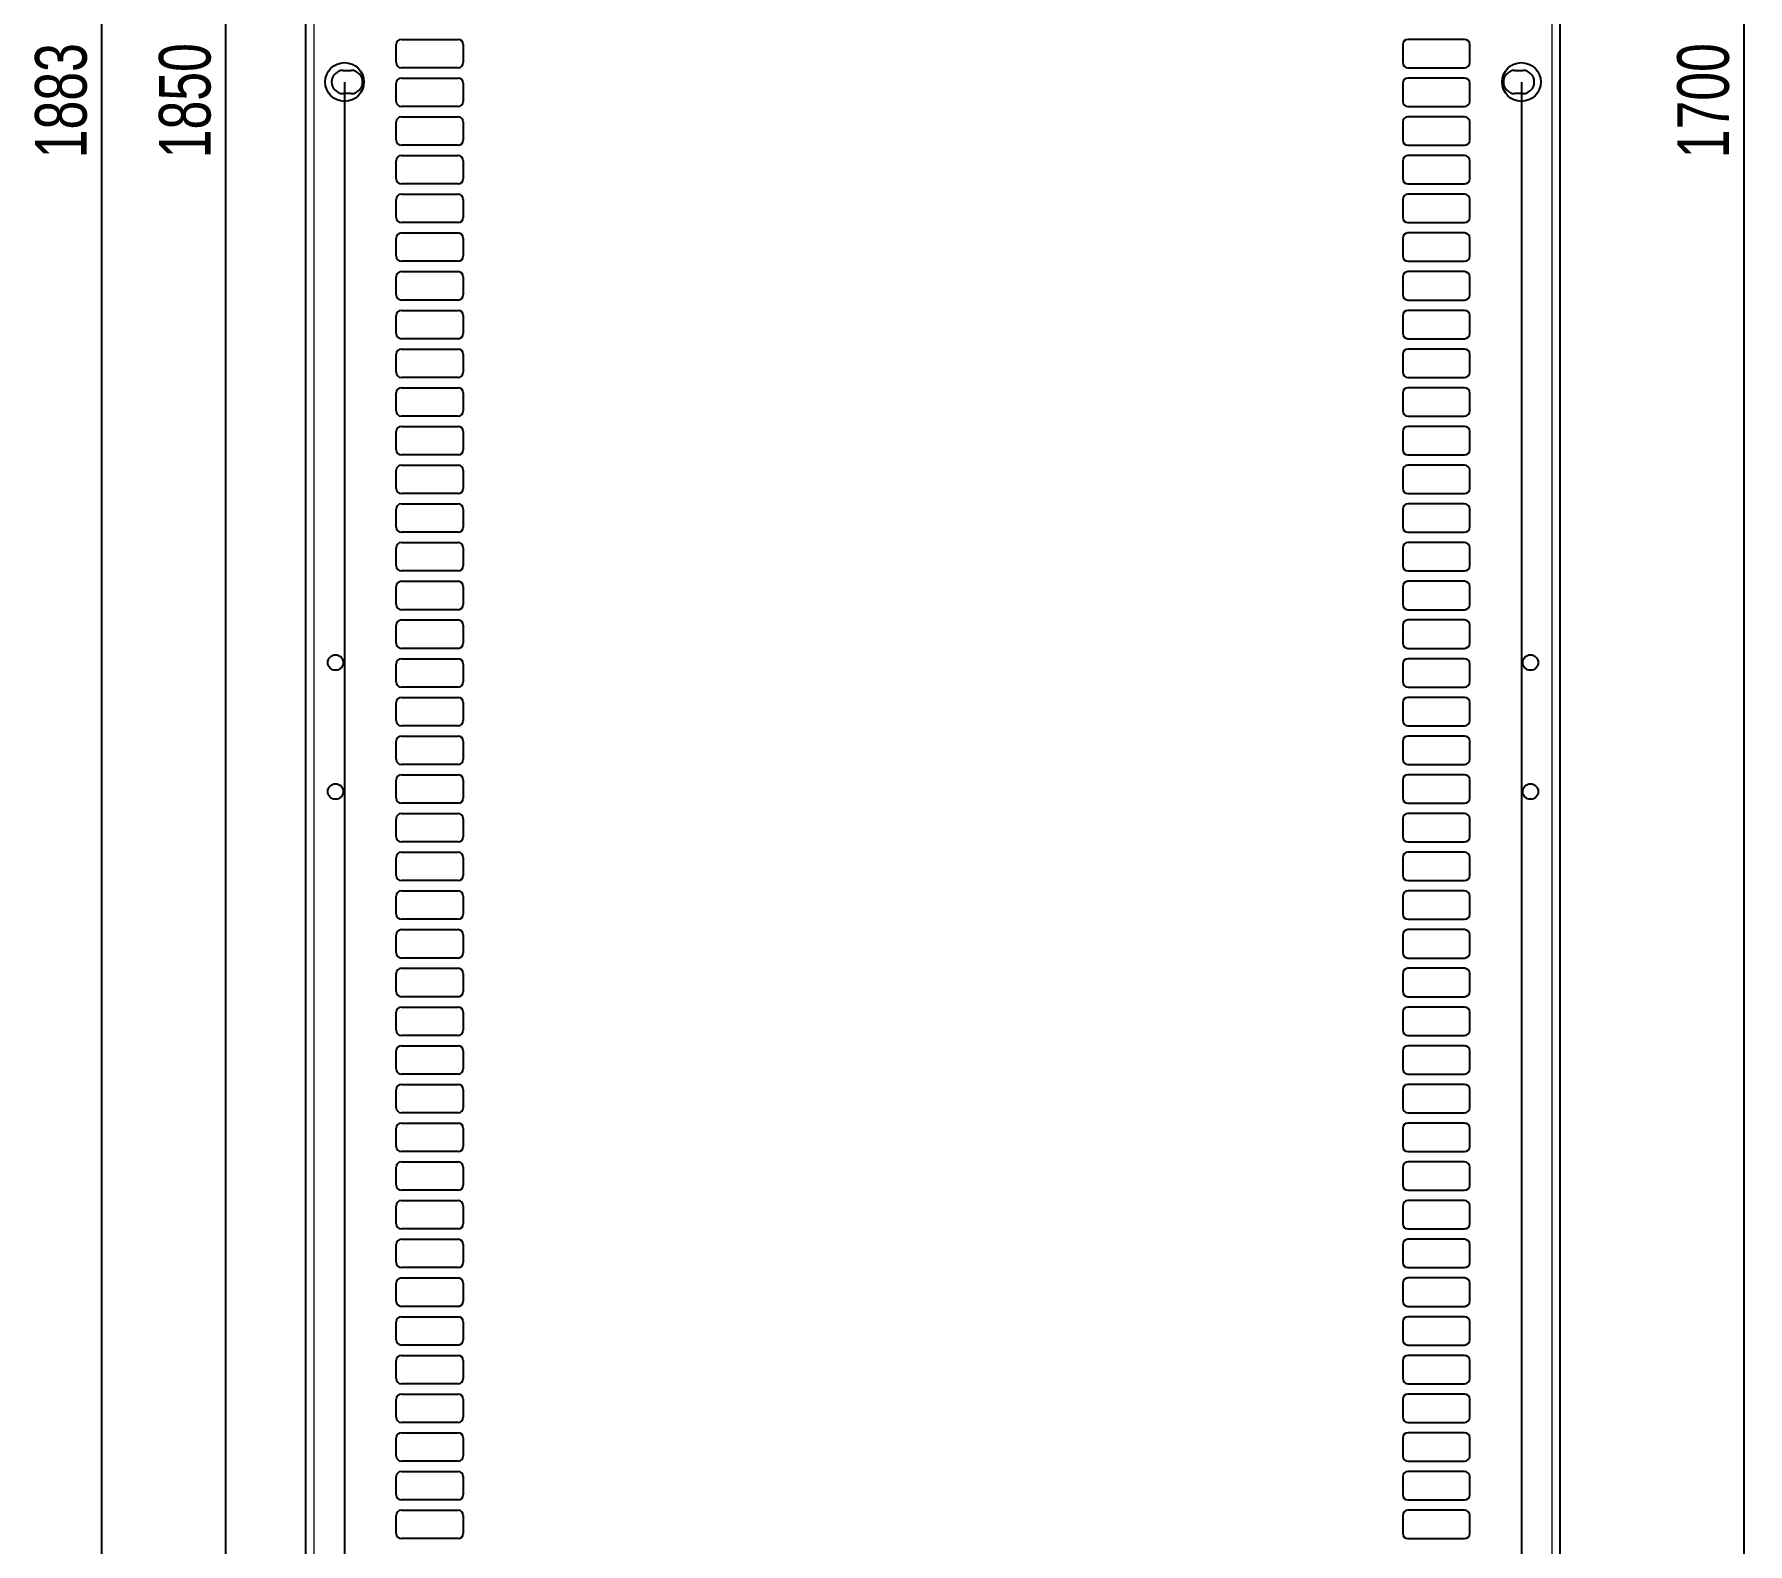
# Model space of a CAD drawing. Header units: millimetres. Extents: x -599 to 823, y -273 to 1990.
# Drawn here: x -599 to 65, y 317 to 902 of the extents above; entities that cross this region are included whole.
import ezdxf

# ---------------------------------------------------------------- set-up
doc = ezdxf.new("R2010")
doc.units = ezdxf.units.MM
doc.layers.add('FORMAT', color=7, linetype='Continuous')
doc.styles.add('SLDTEXTSTYLE0', font='TXT', dxfattribs={"width": 0.75})
doc.dimstyles.new('SLDDIMSTYLE0', dxfattribs={"dimtxt": 20, "dimasz": 10, "dimexe": 0, "dimexo": 0.0625, "dimgap": 5, "dimtad": 2, "dimdec": 1, "dimrnd": 1e-09, "dimzin": 12, "dimdsep": 46, "dimtxsty": 'SLDTEXTSTYLE0', "dimsah": 1, "dimcen": 0.09, "dimadec": 0, "dimazin": 3, "dimtfac": 1, "dimtofl": 0, "dimtmove": 0, "dimatfit": 3, "dimfxl": 0, "dimfrac": 2, "dimtolj": 1, "dimtzin": 12, "dimarcsym": 0})

# ---------------------------------------------------------------- blocks, each defined once
blk = doc.blocks.new('_D')
at = {"layer": 'FORMAT'}
for p, q in [((-464.91, 1824.76), (-573.55, 1824.76)), ((-572.55, 1824.76), (-572.55, -58.26)), ((-464.91, -58.26), (-573.55, -58.26))]:
    blk.add_line(p, q, dxfattribs=at)
for points in [[(-572.55, 1824.76), (-574.09, 1814.76), (-571.01, 1814.76)], [(-572.55, -58.26), (-571.01, -48.26), (-574.09, -48.26)]]:
    blk.add_solid(points, dxfattribs=at)
at = {"layer": 'FORMAT', "insert": (-598.33, 853.69), "char_height": 20, "attachment_point": 1, "rotation": 90, "style": 'SLDTEXTSTYLE0'}
blk.add_mtext('1883', dxfattribs=at)
blk = doc.blocks.new('_D_2')
at = {"layer": 'FORMAT'}
for p, q in [((-18.89, 1733.25), (64.75, 1733.25)), ((63.75, 1733.25), (63.75, 33.25)), ((-18.89, 33.25), (64.75, 33.25))]:
    blk.add_line(p, q, dxfattribs=at)
for points in [[(63.75, 1733.25), (62.21, 1723.25), (65.29, 1723.25)], [(63.75, 33.25), (65.29, 43.25), (62.21, 43.25)]]:
    blk.add_solid(points, dxfattribs=at)
at = {"layer": 'FORMAT', "insert": (37.97, 853.69), "char_height": 20, "attachment_point": 1, "rotation": 90, "style": 'SLDTEXTSTYLE0'}
blk.add_mtext('1700', dxfattribs=at)
blk = doc.blocks.new('_D_4')
at = {"layer": 'FORMAT'}
for p, q in [((-478.4, 883.24), (-478.4, -116.25)), ((-22.4, 883.24), (-22.4, -116.25)), ((-478.4, -115.25), (-22.4, -115.25))]:
    blk.add_line(p, q, dxfattribs=at)
for points in [[(-478.4, -115.25), (-468.4, -116.79), (-468.4, -113.71)], [(-22.4, -115.25), (-32.4, -113.71), (-32.4, -116.79)]]:
    blk.add_solid(points, dxfattribs=at)
at = {"layer": 'FORMAT', "insert": (-272.57, -89.47), "char_height": 20, "attachment_point": 1, "style": 'SLDTEXTSTYLE0'}
blk.add_mtext('456', dxfattribs=at)
blk = doc.blocks.new('_D_5')
at = {"layer": 'FORMAT'}
for p, q in [((-478.41, 1808.25), (-525.55, 1808.25)), ((-524.55, 1808.25), (-524.55, -41.75)), ((-478.41, -41.75), (-525.55, -41.75))]:
    blk.add_line(p, q, dxfattribs=at)
for points in [[(-524.55, 1808.25), (-526.09, 1798.25), (-523.01, 1798.25)], [(-524.55, -41.75), (-523.01, -31.75), (-526.09, -31.75)]]:
    blk.add_solid(points, dxfattribs=at)
at = {"layer": 'FORMAT', "insert": (-550.33, 853.69), "char_height": 20, "attachment_point": 1, "rotation": 90, "style": 'SLDTEXTSTYLE0'}
blk.add_mtext('1850', dxfattribs=at)

msp = doc.modelspace()

# ---------------------------------------------------------------- linework, layer by layer
at = {"color": 7, "linetype": 'Continuous', "lineweight": 25}
for p, q in [((-493.4, -58.25), (-493.4, 1824.75)), ((-7.4, -58.25), (-7.4, 1824.75)), ((-458.4, 890.75), (-458.4, 897.75)), ((-456.4, 899.75), (-434.4, 899.75)), ((-432.4, 897.75), (-432.4, 890.75)), ((-68.4, 897.75), (-68.4, 890.75)), ((-44.4, 899.75), (-66.4, 899.75)), ((-42.4, 890.75), (-42.4, 897.75)), ((-478.9, 887.75), (-475.9, 887.75)), ((-434.4, 888.75), (-456.4, 888.75)), ((-456.4, 884.75), (-434.4, 884.75)), ((-66.4, 888.75), (-44.4, 888.75)), ((-44.4, 884.75), (-66.4, 884.75)), ((-24.9, 887.75), (-21.9, 887.75)), ((-475.9, 878.75), (-478.9, 878.75)), ((-458.4, 875.75), (-458.4, 882.75)), ((-432.4, 882.75), (-432.4, 875.75)), ((-68.4, 882.75), (-68.4, 875.75)), ((-42.4, 875.75), (-42.4, 882.75)), ((-21.9, 878.75), (-24.9, 878.75)), ((-434.4, 873.75), (-456.4, 873.75)), ((-456.4, 869.75), (-434.4, 869.75)), ((-66.4, 873.75), (-44.4, 873.75)), ((-44.4, 869.75), (-66.4, 869.75)), ((-458.4, 860.75), (-458.4, 867.75)), ((-432.4, 867.75), (-432.4, 860.75)), ((-68.4, 867.75), (-68.4, 860.75)), ((-42.4, 860.75), (-42.4, 867.75)), ((-434.4, 858.75), (-456.4, 858.75)), ((-66.4, 858.75), (-44.4, 858.75)), ((-458.4, 845.75), (-458.4, 852.75)), ((-456.4, 854.75), (-434.4, 854.75)), ((-432.4, 852.75), (-432.4, 845.75)), ((-68.4, 852.75), (-68.4, 845.75)), ((-44.4, 854.75), (-66.4, 854.75)), ((-42.4, 845.75), (-42.4, 852.75)), ((-434.4, 843.75), (-456.4, 843.75)), ((-66.4, 843.75), (-44.4, 843.75)), ((-458.4, 830.75), (-458.4, 837.75)), ((-456.4, 839.75), (-434.4, 839.75)), ((-432.4, 837.75), (-432.4, 830.75)), ((-68.4, 837.75), (-68.4, 830.75)), ((-44.4, 839.75), (-66.4, 839.75)), ((-42.4, 830.75), (-42.4, 837.75)), ((-434.4, 828.75), (-456.4, 828.75)), ((-456.4, 824.75), (-434.4, 824.75)), ((-66.4, 828.75), (-44.4, 828.75)), ((-44.4, 824.75), (-66.4, 824.75)), ((-458.4, 815.75), (-458.4, 822.75)), ((-432.4, 822.75), (-432.4, 815.75)), ((-68.4, 822.75), (-68.4, 815.75)), ((-42.4, 815.75), (-42.4, 822.75)), ((-434.4, 813.75), (-456.4, 813.75)), ((-66.4, 813.75), (-44.4, 813.75)), ((-458.4, 800.75), (-458.4, 807.75)), ((-456.4, 809.75), (-434.4, 809.75)), ((-432.4, 807.75), (-432.4, 800.75)), ((-68.4, 807.75), (-68.4, 800.75)), ((-44.4, 809.75), (-66.4, 809.75)), ((-42.4, 800.75), (-42.4, 807.75)), ((-434.4, 798.75), (-456.4, 798.75)), ((-66.4, 798.75), (-44.4, 798.75)), ((-458.4, 785.75), (-458.4, 792.75)), ((-456.4, 794.75), (-434.4, 794.75)), ((-432.4, 792.75), (-432.4, 785.75)), ((-68.4, 792.75), (-68.4, 785.75)), ((-44.4, 794.75), (-66.4, 794.75)), ((-42.4, 785.75), (-42.4, 792.75)), ((-434.4, 783.75), (-456.4, 783.75)), ((-66.4, 783.75), (-44.4, 783.75)), ((-458.4, 770.75), (-458.4, 777.75)), ((-456.4, 779.75), (-434.4, 779.75)), ((-432.4, 777.75), (-432.4, 770.75)), ((-68.4, 777.75), (-68.4, 770.75)), ((-44.4, 779.75), (-66.4, 779.75)), ((-42.4, 770.75), (-42.4, 777.75)), ((-434.4, 768.75), (-456.4, 768.75)), ((-456.4, 764.75), (-434.4, 764.75)), ((-66.4, 768.75), (-44.4, 768.75)), ((-44.4, 764.75), (-66.4, 764.75)), ((-458.4, 755.75), (-458.4, 762.75)), ((-432.4, 762.75), (-432.4, 755.75)), ((-68.4, 762.75), (-68.4, 755.75)), ((-42.4, 755.75), (-42.4, 762.75)), ((-434.4, 753.75), (-456.4, 753.75)), ((-66.4, 753.75), (-44.4, 753.75)), ((-458.4, 740.75), (-458.4, 747.75)), ((-456.4, 749.75), (-434.4, 749.75)), ((-432.4, 747.75), (-432.4, 740.75)), ((-68.4, 747.75), (-68.4, 740.75)), ((-44.4, 749.75), (-66.4, 749.75)), ((-42.4, 740.75), (-42.4, 747.75)), ((-434.4, 738.75), (-456.4, 738.75)), ((-66.4, 738.75), (-44.4, 738.75)), ((-458.4, 725.75), (-458.4, 732.75)), ((-456.4, 734.75), (-434.4, 734.75)), ((-432.4, 732.75), (-432.4, 725.75)), ((-68.4, 732.75), (-68.4, 725.75)), ((-44.4, 734.75), (-66.4, 734.75)), ((-42.4, 725.75), (-42.4, 732.75)), ((-434.4, 723.75), (-456.4, 723.75)), ((-66.4, 723.75), (-44.4, 723.75)), ((-458.4, 710.75), (-458.4, 717.75)), ((-456.4, 719.75), (-434.4, 719.75)), ((-432.4, 717.75), (-432.4, 710.75)), ((-68.4, 717.75), (-68.4, 710.75)), ((-44.4, 719.75), (-66.4, 719.75)), ((-42.4, 710.75), (-42.4, 717.75)), ((-434.4, 708.75), (-456.4, 708.75)), ((-456.4, 704.75), (-434.4, 704.75)), ((-66.4, 708.75), (-44.4, 708.75)), ((-44.4, 704.75), (-66.4, 704.75)), ((-458.4, 695.75), (-458.4, 702.75)), ((-432.4, 702.75), (-432.4, 695.75)), ((-68.4, 702.75), (-68.4, 695.75)), ((-42.4, 695.75), (-42.4, 702.75)), ((-434.4, 693.75), (-456.4, 693.75)), ((-66.4, 693.75), (-44.4, 693.75)), ((-458.4, 680.75), (-458.4, 687.75)), ((-456.4, 689.75), (-434.4, 689.75)), ((-432.4, 687.75), (-432.4, 680.75)), ((-68.4, 687.75), (-68.4, 680.75)), ((-44.4, 689.75), (-66.4, 689.75)), ((-42.4, 680.75), (-42.4, 687.75)), ((-434.4, 678.75), (-456.4, 678.75)), ((-66.4, 678.75), (-44.4, 678.75)), ((-458.4, 665.75), (-458.4, 672.75)), ((-456.4, 674.75), (-434.4, 674.75)), ((-432.4, 672.75), (-432.4, 665.75)), ((-68.4, 672.75), (-68.4, 665.75)), ((-44.4, 674.75), (-66.4, 674.75)), ((-42.4, 665.75), (-42.4, 672.75)), ((-458.4, 650.75), (-458.4, 657.75)), ((-434.4, 663.75), (-456.4, 663.75)), ((-456.4, 659.75), (-434.4, 659.75)), ((-432.4, 657.75), (-432.4, 650.75)), ((-68.4, 657.75), (-68.4, 650.75)), ((-66.4, 663.75), (-44.4, 663.75)), ((-44.4, 659.75), (-66.4, 659.75)), ((-42.4, 650.75), (-42.4, 657.75)), ((-434.4, 648.75), (-456.4, 648.75)), ((-456.4, 644.75), (-434.4, 644.75)), ((-66.4, 648.75), (-44.4, 648.75)), ((-44.4, 644.75), (-66.4, 644.75)), ((-458.4, 635.75), (-458.4, 642.75)), ((-432.4, 642.75), (-432.4, 635.75)), ((-68.4, 642.75), (-68.4, 635.75)), ((-42.4, 635.75), (-42.4, 642.75)), ((-434.4, 633.75), (-456.4, 633.75)), ((-66.4, 633.75), (-44.4, 633.75)), ((-458.4, 620.75), (-458.4, 627.75)), ((-456.4, 629.75), (-434.4, 629.75)), ((-432.4, 627.75), (-432.4, 620.75)), ((-68.4, 627.75), (-68.4, 620.75)), ((-44.4, 629.75), (-66.4, 629.75)), ((-42.4, 620.75), (-42.4, 627.75)), ((-434.4, 618.75), (-456.4, 618.75)), ((-66.4, 618.75), (-44.4, 618.75)), ((-458.4, 605.75), (-458.4, 612.75)), ((-456.4, 614.75), (-434.4, 614.75)), ((-432.4, 612.75), (-432.4, 605.75)), ((-68.4, 612.75), (-68.4, 605.75)), ((-44.4, 614.75), (-66.4, 614.75)), ((-42.4, 605.75), (-42.4, 612.75)), ((-458.4, 590.75), (-458.4, 597.75)), ((-434.4, 603.75), (-456.4, 603.75)), ((-456.4, 599.75), (-434.4, 599.75)), ((-432.4, 597.75), (-432.4, 590.75)), ((-68.4, 597.75), (-68.4, 590.75)), ((-66.4, 603.75), (-44.4, 603.75)), ((-44.4, 599.75), (-66.4, 599.75)), ((-42.4, 590.75), (-42.4, 597.75)), ((-434.4, 588.75), (-456.4, 588.75)), ((-456.4, 584.75), (-434.4, 584.75)), ((-66.4, 588.75), (-44.4, 588.75)), ((-44.4, 584.75), (-66.4, 584.75)), ((-458.4, 575.75), (-458.4, 582.75)), ((-432.4, 582.75), (-432.4, 575.75)), ((-68.4, 582.75), (-68.4, 575.75)), ((-42.4, 575.75), (-42.4, 582.75)), ((-434.4, 573.75), (-456.4, 573.75)), ((-66.4, 573.75), (-44.4, 573.75)), ((-458.4, 560.75), (-458.4, 567.75)), ((-456.4, 569.75), (-434.4, 569.75)), ((-432.4, 567.75), (-432.4, 560.75)), ((-68.4, 567.75), (-68.4, 560.75)), ((-44.4, 569.75), (-66.4, 569.75)), ((-42.4, 560.75), (-42.4, 567.75)), ((-434.4, 558.75), (-456.4, 558.75)), ((-66.4, 558.75), (-44.4, 558.75)), ((-458.4, 545.75), (-458.4, 552.75)), ((-456.4, 554.75), (-434.4, 554.75)), ((-432.4, 552.75), (-432.4, 545.75)), ((-68.4, 552.75), (-68.4, 545.75)), ((-44.4, 554.75), (-66.4, 554.75)), ((-42.4, 545.75), (-42.4, 552.75)), ((-434.4, 543.75), (-456.4, 543.75)), ((-456.4, 539.75), (-434.4, 539.75)), ((-66.4, 543.75), (-44.4, 543.75)), ((-44.4, 539.75), (-66.4, 539.75)), ((-458.4, 530.75), (-458.4, 537.75)), ((-432.4, 537.75), (-432.4, 530.75)), ((-68.4, 537.75), (-68.4, 530.75)), ((-42.4, 530.75), (-42.4, 537.75)), ((-434.4, 528.75), (-456.4, 528.75)), ((-456.4, 524.75), (-434.4, 524.75)), ((-66.4, 528.75), (-44.4, 528.75)), ((-44.4, 524.75), (-66.4, 524.75)), ((-458.4, 515.75), (-458.4, 522.75)), ((-432.4, 522.75), (-432.4, 515.75)), ((-68.4, 522.75), (-68.4, 515.75)), ((-42.4, 515.75), (-42.4, 522.75)), ((-434.4, 513.75), (-456.4, 513.75)), ((-66.4, 513.75), (-44.4, 513.75)), ((-458.4, 500.75), (-458.4, 507.75)), ((-456.4, 509.75), (-434.4, 509.75)), ((-432.4, 507.75), (-432.4, 500.75)), ((-68.4, 507.75), (-68.4, 500.75)), ((-44.4, 509.75), (-66.4, 509.75)), ((-42.4, 500.75), (-42.4, 507.75)), ((-434.4, 498.75), (-456.4, 498.75)), ((-66.4, 498.75), (-44.4, 498.75)), ((-458.4, 485.75), (-458.4, 492.75)), ((-456.4, 494.75), (-434.4, 494.75)), ((-432.4, 492.75), (-432.4, 485.75)), ((-68.4, 492.75), (-68.4, 485.75)), ((-44.4, 494.75), (-66.4, 494.75)), ((-42.4, 485.75), (-42.4, 492.75)), ((-434.4, 483.75), (-456.4, 483.75)), ((-456.4, 479.75), (-434.4, 479.75)), ((-66.4, 483.75), (-44.4, 483.75)), ((-44.4, 479.75), (-66.4, 479.75)), ((-458.4, 470.75), (-458.4, 477.75)), ((-432.4, 477.75), (-432.4, 470.75)), ((-68.4, 477.75), (-68.4, 470.75)), ((-42.4, 470.75), (-42.4, 477.75)), ((-434.4, 468.75), (-456.4, 468.75)), ((-456.4, 464.75), (-434.4, 464.75)), ((-66.4, 468.75), (-44.4, 468.75)), ((-44.4, 464.75), (-66.4, 464.75)), ((-458.4, 455.75), (-458.4, 462.75)), ((-432.4, 462.75), (-432.4, 455.75)), ((-68.4, 462.75), (-68.4, 455.75)), ((-42.4, 455.75), (-42.4, 462.75)), ((-434.4, 453.75), (-456.4, 453.75)), ((-66.4, 453.75), (-44.4, 453.75)), ((-458.4, 440.75), (-458.4, 447.75)), ((-456.4, 449.75), (-434.4, 449.75)), ((-432.4, 447.75), (-432.4, 440.75)), ((-68.4, 447.75), (-68.4, 440.75)), ((-44.4, 449.75), (-66.4, 449.75)), ((-42.4, 440.75), (-42.4, 447.75)), ((-434.4, 438.75), (-456.4, 438.75)), ((-66.4, 438.75), (-44.4, 438.75)), ((-458.4, 425.75), (-458.4, 432.75)), ((-456.4, 434.75), (-434.4, 434.75)), ((-432.4, 432.75), (-432.4, 425.75)), ((-68.4, 432.75), (-68.4, 425.75)), ((-44.4, 434.75), (-66.4, 434.75)), ((-42.4, 425.75), (-42.4, 432.75)), ((-434.4, 423.75), (-456.4, 423.75)), ((-456.4, 419.75), (-434.4, 419.75)), ((-66.4, 423.75), (-44.4, 423.75)), ((-44.4, 419.75), (-66.4, 419.75)), ((-458.4, 410.75), (-458.4, 417.75)), ((-432.4, 417.75), (-432.4, 410.75)), ((-68.4, 417.75), (-68.4, 410.75)), ((-42.4, 410.75), (-42.4, 417.75)), ((-434.4, 408.75), (-456.4, 408.75)), ((-66.4, 408.75), (-44.4, 408.75)), ((-458.4, 395.75), (-458.4, 402.75)), ((-456.4, 404.75), (-434.4, 404.75)), ((-432.4, 402.75), (-432.4, 395.75)), ((-68.4, 402.75), (-68.4, 395.75)), ((-44.4, 404.75), (-66.4, 404.75)), ((-42.4, 395.75), (-42.4, 402.75)), ((-434.4, 393.75), (-456.4, 393.75)), ((-66.4, 393.75), (-44.4, 393.75)), ((-458.4, 380.75), (-458.4, 387.75)), ((-456.4, 389.75), (-434.4, 389.75)), ((-432.4, 387.75), (-432.4, 380.75)), ((-68.4, 387.75), (-68.4, 380.75)), ((-44.4, 389.75), (-66.4, 389.75)), ((-42.4, 380.75), (-42.4, 387.75)), ((-434.4, 378.75), (-456.4, 378.75)), ((-66.4, 378.75), (-44.4, 378.75)), ((-458.4, 365.75), (-458.4, 372.75)), ((-456.4, 374.75), (-434.4, 374.75)), ((-432.4, 372.75), (-432.4, 365.75)), ((-68.4, 372.75), (-68.4, 365.75)), ((-44.4, 374.75), (-66.4, 374.75)), ((-42.4, 365.75), (-42.4, 372.75)), ((-434.4, 363.75), (-456.4, 363.75)), ((-456.4, 359.75), (-434.4, 359.75)), ((-66.4, 363.75), (-44.4, 363.75)), ((-44.4, 359.75), (-66.4, 359.75)), ((-458.4, 350.75), (-458.4, 357.75)), ((-432.4, 357.75), (-432.4, 350.75)), ((-68.4, 357.75), (-68.4, 350.75)), ((-42.4, 350.75), (-42.4, 357.75)), ((-434.4, 348.75), (-456.4, 348.75)), ((-66.4, 348.75), (-44.4, 348.75)), ((-458.4, 335.75), (-458.4, 342.75)), ((-456.4, 344.75), (-434.4, 344.75)), ((-432.4, 342.75), (-432.4, 335.75)), ((-68.4, 342.75), (-68.4, 335.75)), ((-44.4, 344.75), (-66.4, 344.75)), ((-42.4, 335.75), (-42.4, 342.75)), ((-434.4, 333.75), (-456.4, 333.75)), ((-66.4, 333.75), (-44.4, 333.75)), ((-458.4, 320.75), (-458.4, 327.75)), ((-456.4, 329.75), (-434.4, 329.75)), ((-432.4, 327.75), (-432.4, 320.75)), ((-68.4, 327.75), (-68.4, 320.75)), ((-44.4, 329.75), (-66.4, 329.75)), ((-42.4, 320.75), (-42.4, 327.75)), ((-434.4, 318.75), (-456.4, 318.75)), ((-66.4, 318.75), (-44.4, 318.75))]:
    msp.add_line(p, q, dxfattribs=at)
at = {"color": 8, "linetype": 'Continuous', "lineweight": 18}
for p, q in [((-490.3, 1824.75), (-490.3, -58.25)), ((-10.5, -58.25), (-10.5, 1824.75))]:
    msp.add_line(p, q, dxfattribs=at)
at = {"color": 7, "linetype": 'Continuous', "lineweight": 25}
for centre, radius in [((-478.4, 883.25), 7.5), ((-22.4, 883.25), 7.5), ((-481.9, 658.25), 3), ((-18.9, 658.25), 3), ((-481.9, 608.25), 3), ((-18.9, 608.25), 3)]:
    msp.add_circle(centre, radius, dxfattribs=at)
for centre, radius, start, end in [((-456.4, 897.75), 2, 90, 180), ((-434.4, 897.75), 2, 0, 90), ((-66.4, 897.75), 2, 90, 180), ((-44.4, 897.75), 2, 0, 90), ((-456.4, 890.75), 2, 180, 270), ((-434.4, 890.75), 2, 270, 0), ((-66.4, 890.75), 2, 180, 270), ((-44.4, 890.75), 2, 270, 0), ((-478.9, 883.25), 4.5, 90, 270), ((-475.9, 883.25), 4.5, 270, 90), ((-456.4, 882.75), 2, 90, 180), ((-434.4, 882.75), 2, 0, 90), ((-66.4, 882.75), 2, 90, 180), ((-44.4, 882.75), 2, 0, 90), ((-24.9, 883.25), 4.5, 90, 270), ((-21.9, 883.25), 4.5, 270, 90), ((-456.4, 875.75), 2, 180, 270), ((-456.4, 867.75), 2, 90, 180), ((-434.4, 875.75), 2, 270, 0), ((-434.4, 867.75), 2, 0, 90), ((-66.4, 875.75), 2, 180, 270), ((-66.4, 867.75), 2, 90, 180), ((-44.4, 875.75), 2, 270, 0), ((-44.4, 867.75), 2, 0, 90), ((-456.4, 860.75), 2, 180, 270), ((-434.4, 860.75), 2, 270, 0), ((-66.4, 860.75), 2, 180, 270), ((-44.4, 860.75), 2, 270, 0), ((-456.4, 852.75), 2, 90, 180), ((-434.4, 852.75), 2, 0, 90), ((-66.4, 852.75), 2, 90, 180), ((-44.4, 852.75), 2, 0, 90), ((-456.4, 845.75), 2, 180, 270), ((-434.4, 845.75), 2, 270, 0), ((-66.4, 845.75), 2, 180, 270), ((-44.4, 845.75), 2, 270, 0), ((-456.4, 837.75), 2, 90, 180), ((-434.4, 837.75), 2, 0, 90), ((-66.4, 837.75), 2, 90, 180), ((-44.4, 837.75), 2, 0, 90), ((-456.4, 830.75), 2, 180, 270), ((-434.4, 830.75), 2, 270, 0), ((-66.4, 830.75), 2, 180, 270), ((-44.4, 830.75), 2, 270, 0), ((-456.4, 822.75), 2, 90, 180), ((-434.4, 822.75), 2, 0, 90), ((-66.4, 822.75), 2, 90, 180), ((-44.4, 822.75), 2, 0, 90), ((-456.4, 815.75), 2, 180, 270), ((-434.4, 815.75), 2, 270, 0), ((-66.4, 815.75), 2, 180, 270), ((-44.4, 815.75), 2, 270, 0), ((-456.4, 807.75), 2, 90, 180), ((-434.4, 807.75), 2, 0, 90), ((-66.4, 807.75), 2, 90, 180), ((-44.4, 807.75), 2, 0, 90), ((-456.4, 800.75), 2, 180, 270), ((-434.4, 800.75), 2, 270, 0), ((-66.4, 800.75), 2, 180, 270), ((-44.4, 800.75), 2, 270, 0), ((-456.4, 792.75), 2, 90, 180), ((-434.4, 792.75), 2, 0, 90), ((-66.4, 792.75), 2, 90, 180), ((-44.4, 792.75), 2, 0, 90), ((-456.4, 785.75), 2, 180, 270), ((-434.4, 785.75), 2, 270, 0), ((-66.4, 785.75), 2, 180, 270), ((-44.4, 785.75), 2, 270, 0), ((-456.4, 777.75), 2, 90, 180), ((-434.4, 777.75), 2, 0, 90), ((-66.4, 777.75), 2, 90, 180), ((-44.4, 777.75), 2, 0, 90), ((-456.4, 770.75), 2, 180, 270), ((-434.4, 770.75), 2, 270, 0), ((-66.4, 770.75), 2, 180, 270), ((-44.4, 770.75), 2, 270, 0), ((-456.4, 762.75), 2, 90, 180), ((-434.4, 762.75), 2, 0, 90), ((-66.4, 762.75), 2, 90, 180), ((-44.4, 762.75), 2, 0, 90), ((-456.4, 755.75), 2, 180, 270), ((-434.4, 755.75), 2, 270, 0), ((-66.4, 755.75), 2, 180, 270), ((-44.4, 755.75), 2, 270, 0), ((-456.4, 747.75), 2, 90, 180), ((-434.4, 747.75), 2, 0, 90), ((-66.4, 747.75), 2, 90, 180), ((-44.4, 747.75), 2, 0, 90), ((-456.4, 740.75), 2, 180, 270), ((-434.4, 740.75), 2, 270, 0), ((-66.4, 740.75), 2, 180, 270), ((-44.4, 740.75), 2, 270, 0), ((-456.4, 732.75), 2, 90, 180), ((-434.4, 732.75), 2, 0, 90), ((-66.4, 732.75), 2, 90, 180), ((-44.4, 732.75), 2, 0, 90), ((-456.4, 725.75), 2, 180, 270), ((-434.4, 725.75), 2, 270, 0), ((-66.4, 725.75), 2, 180, 270), ((-44.4, 725.75), 2, 270, 0), ((-456.4, 717.75), 2, 90, 180), ((-434.4, 717.75), 2, 0, 90), ((-66.4, 717.75), 2, 90, 180), ((-44.4, 717.75), 2, 0, 90), ((-456.4, 710.75), 2, 180, 270), ((-434.4, 710.75), 2, 270, 0), ((-66.4, 710.75), 2, 180, 270), ((-44.4, 710.75), 2, 270, 0), ((-456.4, 702.75), 2, 90, 180), ((-434.4, 702.75), 2, 0, 90), ((-66.4, 702.75), 2, 90, 180), ((-44.4, 702.75), 2, 0, 90), ((-456.4, 695.75), 2, 180, 270), ((-434.4, 695.75), 2, 270, 0), ((-66.4, 695.75), 2, 180, 270), ((-44.4, 695.75), 2, 270, 0), ((-456.4, 687.75), 2, 90, 180), ((-434.4, 687.75), 2, 0, 90), ((-66.4, 687.75), 2, 90, 180), ((-44.4, 687.75), 2, 0, 90), ((-456.4, 680.75), 2, 180, 270), ((-434.4, 680.75), 2, 270, 0), ((-66.4, 680.75), 2, 180, 270), ((-44.4, 680.75), 2, 270, 0), ((-456.4, 672.75), 2, 90, 180), ((-434.4, 672.75), 2, 0, 90), ((-66.4, 672.75), 2, 90, 180), ((-44.4, 672.75), 2, 0, 90), ((-456.4, 665.75), 2, 180, 270), ((-434.4, 665.75), 2, 270, 0), ((-66.4, 665.75), 2, 180, 270), ((-44.4, 665.75), 2, 270, 0), ((-456.4, 657.75), 2, 90, 180), ((-434.4, 657.75), 2, 0, 90), ((-66.4, 657.75), 2, 90, 180), ((-44.4, 657.75), 2, 0, 90), ((-456.4, 650.75), 2, 180, 270), ((-434.4, 650.75), 2, 270, 0), ((-66.4, 650.75), 2, 180, 270), ((-44.4, 650.75), 2, 270, 0), ((-456.4, 642.75), 2, 90, 180), ((-434.4, 642.75), 2, 0, 90), ((-66.4, 642.75), 2, 90, 180), ((-44.4, 642.75), 2, 0, 90), ((-456.4, 635.75), 2, 180, 270), ((-434.4, 635.75), 2, 270, 0), ((-66.4, 635.75), 2, 180, 270), ((-44.4, 635.75), 2, 270, 0), ((-456.4, 627.75), 2, 90, 180), ((-434.4, 627.75), 2, 0, 90), ((-66.4, 627.75), 2, 90, 180), ((-44.4, 627.75), 2, 0, 90), ((-456.4, 620.75), 2, 180, 270), ((-434.4, 620.75), 2, 270, 0), ((-66.4, 620.75), 2, 180, 270), ((-44.4, 620.75), 2, 270, 0), ((-456.4, 612.75), 2, 90, 180), ((-434.4, 612.75), 2, 0, 90), ((-66.4, 612.75), 2, 90, 180), ((-44.4, 612.75), 2, 0, 90), ((-456.4, 605.75), 2, 180, 270), ((-434.4, 605.75), 2, 270, 0), ((-66.4, 605.75), 2, 180, 270), ((-44.4, 605.75), 2, 270, 0), ((-456.4, 597.75), 2, 90, 180), ((-434.4, 597.75), 2, 0, 90), ((-66.4, 597.75), 2, 90, 180), ((-44.4, 597.75), 2, 0, 90), ((-456.4, 590.75), 2, 180, 270), ((-456.4, 582.75), 2, 90, 180), ((-434.4, 590.75), 2, 270, 0), ((-434.4, 582.75), 2, 0, 90), ((-66.4, 590.75), 2, 180, 270), ((-66.4, 582.75), 2, 90, 180), ((-44.4, 590.75), 2, 270, 0), ((-44.4, 582.75), 2, 0, 90), ((-456.4, 575.75), 2, 180, 270), ((-434.4, 575.75), 2, 270, 0), ((-66.4, 575.75), 2, 180, 270), ((-44.4, 575.75), 2, 270, 0), ((-456.4, 567.75), 2, 90, 180), ((-434.4, 567.75), 2, 0, 90), ((-66.4, 567.75), 2, 90, 180), ((-44.4, 567.75), 2, 0, 90), ((-456.4, 560.75), 2, 180, 270), ((-434.4, 560.75), 2, 270, 0), ((-66.4, 560.75), 2, 180, 270), ((-44.4, 560.75), 2, 270, 0), ((-456.4, 552.75), 2, 90, 180), ((-434.4, 552.75), 2, 0, 90), ((-66.4, 552.75), 2, 90, 180), ((-44.4, 552.75), 2, 0, 90), ((-456.4, 545.75), 2, 180, 270), ((-434.4, 545.75), 2, 270, 0), ((-66.4, 545.75), 2, 180, 270), ((-44.4, 545.75), 2, 270, 0), ((-456.4, 537.75), 2, 90, 180), ((-434.4, 537.75), 2, 0, 90), ((-66.4, 537.75), 2, 90, 180), ((-44.4, 537.75), 2, 0, 90), ((-456.4, 530.75), 2, 180, 270), ((-456.4, 522.75), 2, 90, 180), ((-434.4, 530.75), 2, 270, 0), ((-434.4, 522.75), 2, 0, 90), ((-66.4, 530.75), 2, 180, 270), ((-66.4, 522.75), 2, 90, 180), ((-44.4, 530.75), 2, 270, 0), ((-44.4, 522.75), 2, 0, 90), ((-456.4, 515.75), 2, 180, 270), ((-434.4, 515.75), 2, 270, 0), ((-66.4, 515.75), 2, 180, 270), ((-44.4, 515.75), 2, 270, 0), ((-456.4, 507.75), 2, 90, 180), ((-434.4, 507.75), 2, 0, 90), ((-66.4, 507.75), 2, 90, 180), ((-44.4, 507.75), 2, 0, 90), ((-456.4, 500.75), 2, 180, 270), ((-434.4, 500.75), 2, 270, 0), ((-66.4, 500.75), 2, 180, 270), ((-44.4, 500.75), 2, 270, 0), ((-456.4, 492.75), 2, 90, 180), ((-434.4, 492.75), 2, 0, 90), ((-66.4, 492.75), 2, 90, 180), ((-44.4, 492.75), 2, 0, 90), ((-456.4, 485.75), 2, 180, 270), ((-434.4, 485.75), 2, 270, 0), ((-66.4, 485.75), 2, 180, 270), ((-44.4, 485.75), 2, 270, 0), ((-456.4, 477.75), 2, 90, 180), ((-434.4, 477.75), 2, 0, 90), ((-66.4, 477.75), 2, 90, 180), ((-44.4, 477.75), 2, 0, 90), ((-456.4, 470.75), 2, 180, 270), ((-456.4, 462.75), 2, 90, 180), ((-434.4, 470.75), 2, 270, 0), ((-434.4, 462.75), 2, 0, 90), ((-66.4, 470.75), 2, 180, 270), ((-66.4, 462.75), 2, 90, 180), ((-44.4, 470.75), 2, 270, 0), ((-44.4, 462.75), 2, 0, 90), ((-456.4, 455.75), 2, 180, 270), ((-434.4, 455.75), 2, 270, 0), ((-66.4, 455.75), 2, 180, 270), ((-44.4, 455.75), 2, 270, 0), ((-456.4, 447.75), 2, 90, 180), ((-434.4, 447.75), 2, 0, 90), ((-66.4, 447.75), 2, 90, 180), ((-44.4, 447.75), 2, 0, 90), ((-456.4, 440.75), 2, 180, 270), ((-434.4, 440.75), 2, 270, 0), ((-66.4, 440.75), 2, 180, 270), ((-44.4, 440.75), 2, 270, 0), ((-456.4, 432.75), 2, 90, 180), ((-434.4, 432.75), 2, 0, 90), ((-66.4, 432.75), 2, 90, 180), ((-44.4, 432.75), 2, 0, 90), ((-456.4, 425.75), 2, 180, 270), ((-434.4, 425.75), 2, 270, 0), ((-66.4, 425.75), 2, 180, 270), ((-44.4, 425.75), 2, 270, 0), ((-456.4, 417.75), 2, 90, 180), ((-434.4, 417.75), 2, 0, 90), ((-66.4, 417.75), 2, 90, 180), ((-44.4, 417.75), 2, 0, 90), ((-456.4, 410.75), 2, 180, 270), ((-434.4, 410.75), 2, 270, 0), ((-66.4, 410.75), 2, 180, 270), ((-44.4, 410.75), 2, 270, 0), ((-456.4, 402.75), 2, 90, 180), ((-434.4, 402.75), 2, 0, 90), ((-66.4, 402.75), 2, 90, 180), ((-44.4, 402.75), 2, 0, 90), ((-456.4, 395.75), 2, 180, 270), ((-434.4, 395.75), 2, 270, 0), ((-66.4, 395.75), 2, 180, 270), ((-44.4, 395.75), 2, 270, 0), ((-456.4, 387.75), 2, 90, 180), ((-434.4, 387.75), 2, 0, 90), ((-66.4, 387.75), 2, 90, 180), ((-44.4, 387.75), 2, 0, 90), ((-456.4, 380.75), 2, 180, 270), ((-434.4, 380.75), 2, 270, 0), ((-66.4, 380.75), 2, 180, 270), ((-44.4, 380.75), 2, 270, 0), ((-456.4, 372.75), 2, 90, 180), ((-434.4, 372.75), 2, 0, 90), ((-66.4, 372.75), 2, 90, 180), ((-44.4, 372.75), 2, 0, 90), ((-456.4, 365.75), 2, 180, 270), ((-434.4, 365.75), 2, 270, 360), ((-66.4, 365.75), 2, 180, 270), ((-44.4, 365.75), 2, 270, 0), ((-456.4, 357.75), 2, 90, 180), ((-434.4, 357.75), 2, 0, 90), ((-66.4, 357.75), 2, 90, 180), ((-44.4, 357.75), 2, 0, 90), ((-456.4, 350.75), 2, 180, 270), ((-434.4, 350.75), 2, 270, 0), ((-66.4, 350.75), 2, 180, 270), ((-44.4, 350.75), 2, 270, 0), ((-456.4, 342.75), 2, 90, 180), ((-434.4, 342.75), 2, 0, 90), ((-66.4, 342.75), 2, 90, 180), ((-44.4, 342.75), 2, 0, 90), ((-456.4, 335.75), 2, 180, 270), ((-434.4, 335.75), 2, 270, 360), ((-66.4, 335.75), 2, 180, 270), ((-44.4, 335.75), 2, 270, 0), ((-456.4, 327.75), 2, 90, 180), ((-434.4, 327.75), 2, 0, 90), ((-66.4, 327.75), 2, 90, 180), ((-44.4, 327.75), 2, 0, 90), ((-456.4, 320.75), 2, 180, 270), ((-434.4, 320.75), 2, 270, 0), ((-66.4, 320.75), 2, 180, 270), ((-44.4, 320.75), 2, 270, 0)]:
    msp.add_arc(centre, radius, start, end, dxfattribs=at)

# ---------------------------------------------------------------- dimensions: what is measured, and where the dimension line sits
at = {"layer": 'FORMAT'}
for base, p1, p2, angle, picture, middle in [((-572.55, -58.26), (-464.9, 1824.76), (-464.9, -58.26), 90, '_D', (-572.55, 883.25)), ((-524.55, -41.75), (-478.4, 1808.25), (-478.4, -41.75), 90, '_D_5', (-524.55, 883.25)), ((63.75, 33.25), (-18.9, 1733.25), (-18.9, 33.25), 90, '_D_2', (63.75, 883.25)), ((-22.4, -115.25), (-478.4, 883.25), (-22.4, 883.25), 0, '_D_4', (-250.4, -115.25))]:
    dim = msp.add_linear_dim(base=base, p1=p1, p2=p2, angle=angle, dimstyle='SLDDIMSTYLE0', dxfattribs=at)
    dim.commit()
    dim.dimension.update_dxf_attribs({"geometry": picture, "text_midpoint": middle, "dimtype": 160})

doc.saveas('drawing.dxf')
